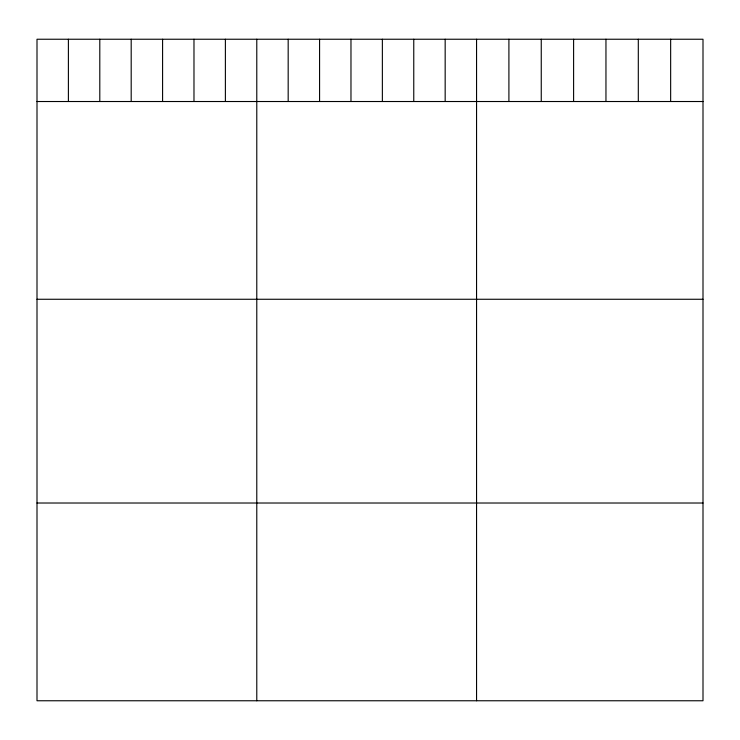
<?xml version="1.0" encoding="UTF-8"?>
<svg xmlns="http://www.w3.org/2000/svg" width="740" height="740" viewBox="0 0 740 740"><rect width="100%" height="100%" fill="white"/><g stroke="black" fill="none" stroke-linecap="round" stroke-linejoin="round"><path stroke-width="1.11" d="M703 101.519L703 700.762L37 700.762L37 39.239L703 39.239L703 101.519L37 101.519M37 299.265L703 299.265M37 503.015L703 503.015M670.653 39.239L670.653 101.519M638.305 39.239L638.305 101.519M605.958 39.239L605.958 101.519M573.602 39.239L573.602 101.519M541.255 39.239L541.255 101.519M508.907 39.239L508.907 101.519M476.56 39.239L476.56 700.762M445.166 39.239L445.166 101.519M413.762 39.239L413.762 101.519M382.367 39.239L382.367 101.519M350.973 39.239L350.973 101.519M319.578 39.239L319.578 101.519M288.175 39.239L288.175 101.519M256.78 39.239L256.78 700.762M225.386 39.239L225.386 101.519M193.982 39.239L193.982 101.519M162.587 39.239L162.587 101.519M131.193 39.239L131.193 101.519M99.798 39.239L99.798 101.519M68.395 39.239L68.395 101.519"/></g></svg>
